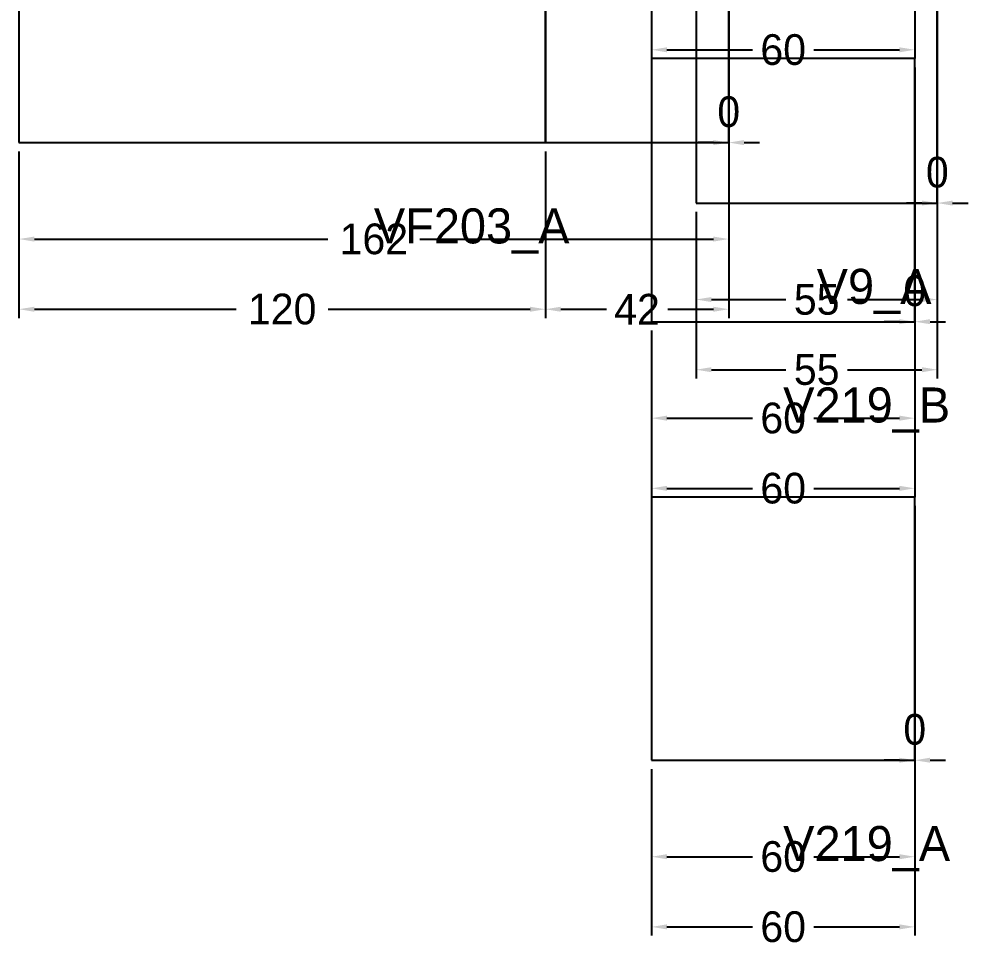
# Model space of a CAD drawing. Header units: metres. Extents: x 946 to 6411, y 1397 to 3666.
# Drawn here: x 1369.4 to 1585.7, y 1635 to 1846.6 of the extents above; entities that cross this region are included whole.
import ezdxf

# ---------------------------------------------------------------- set-up
doc = ezdxf.new("R2010")
doc.units = ezdxf.units.M
doc.layers.add('COTA', color=3, linetype='Continuous')
doc.dimstyles.new('COTA_VIG', dxfattribs={"dimtxt": 7, "dimasz": 3.5, "dimexe": 2, "dimexo": 2, "dimgap": 1.5, "dimtad": 1, "dimdec": 1, "dimcen": 2.5, "dimclrd": 3, "dimclre": 3, "dimclrt": 3, "dimazin": 3, "dimtfac": 1, "dimtmove": 0, "dimatfit": 3})

# ---------------------------------------------------------------- blocks, each defined once
blk = doc.blocks.new('_CLOSEDFILLED')
at = {"color": 0, "linetype": 'BYBLOCK'}
blk.add_solid([(-1, 0.164), (0, 0), (-1, -0.164)], dxfattribs=at)
blk = doc.blocks.new('*D109')
at = {"color": 3}
for p, q in [((1523.73, 1802.66), (1523.73, 1780.66)), ((1578.73, 1802.66), (1578.73, 1780.66)), ((1527.23, 1782.66), (1544.23, 1782.66)), ((1558.23, 1782.66), (1575.23, 1782.66))]:
    blk.add_line(p, q, dxfattribs=at)
at = {"layer": 'Defpoints'}
for p in [(1523.73, 1804.66), (1578.73, 1804.66), (1523.73, 1782.66)]:
    blk.add_point(p, dxfattribs=at)
at = {"layer": 'COTA', "color": 3, "xscale": 3.5, "yscale": 3.5, "rotation": 180}
blk.add_blockref('_CLOSEDFILLED', (1523.73, 1782.66), dxfattribs=at)
at = {"layer": 'COTA', "color": 3, "xscale": 3.5, "yscale": 3.5}
blk.add_blockref('_CLOSEDFILLED', (1578.73, 1782.66), dxfattribs=at)
at = {"layer": 'COTA', "color": 3, "insert": (1551.23, 1782.66), "char_height": 7, "attachment_point": 5}
blk.add_mtext('55', dxfattribs=at)
blk = doc.blocks.new('*D110')
at = {"color": 3}
for p, q in [((1523.73, 1802.66), (1523.73, 1764.66)), ((1578.73, 1802.66), (1578.73, 1764.66)), ((1527.23, 1766.66), (1544.23, 1766.66)), ((1558.23, 1766.66), (1575.23, 1766.66))]:
    blk.add_line(p, q, dxfattribs=at)
at = {"layer": 'Defpoints'}
for p in [(1523.73, 1804.66), (1578.73, 1804.66), (1523.73, 1766.66)]:
    blk.add_point(p, dxfattribs=at)
at = {"layer": 'COTA', "color": 3, "xscale": 3.5, "yscale": 3.5, "rotation": 180}
blk.add_blockref('_CLOSEDFILLED', (1523.73, 1766.66), dxfattribs=at)
at = {"layer": 'COTA', "color": 3, "xscale": 3.5, "yscale": 3.5}
blk.add_blockref('_CLOSEDFILLED', (1578.73, 1766.66), dxfattribs=at)
at = {"layer": 'COTA', "color": 3, "insert": (1551.23, 1766.66), "char_height": 7, "attachment_point": 5}
blk.add_mtext('55', dxfattribs=at)
blk = doc.blocks.new('*D826')
at = {"color": 3}
for p, q in [((1369.38, 1816.45), (1369.38, 1794.45)), ((1531.18, 1816.45), (1531.18, 1794.45)), ((1372.88, 1796.45), (1439.78, 1796.45)), ((1460.78, 1796.45), (1527.68, 1796.45))]:
    blk.add_line(p, q, dxfattribs=at)
at = {"layer": 'Defpoints'}
for p in [(1369.38, 1818.45), (1531.18, 1818.45), (1369.38, 1796.45)]:
    blk.add_point(p, dxfattribs=at)
at = {"layer": 'COTA', "color": 3, "xscale": 3.5, "yscale": 3.5, "rotation": 180}
blk.add_blockref('_CLOSEDFILLED', (1369.38, 1796.45), dxfattribs=at)
at = {"layer": 'COTA', "color": 3, "xscale": 3.5, "yscale": 3.5}
blk.add_blockref('_CLOSEDFILLED', (1531.18, 1796.45), dxfattribs=at)
at = {"layer": 'COTA', "color": 3, "insert": (1450.28, 1796.45), "char_height": 7, "attachment_point": 5}
blk.add_mtext('162', dxfattribs=at)
blk = doc.blocks.new('*D827')
at = {"color": 3}
for p, q in [((1369.38, 1816.45), (1369.38, 1778.45)), ((1489.38, 1816.45), (1489.38, 1778.45)), ((1372.88, 1780.45), (1418.88, 1780.45)), ((1439.88, 1780.45), (1485.88, 1780.45))]:
    blk.add_line(p, q, dxfattribs=at)
at = {"layer": 'Defpoints'}
for p in [(1369.38, 1818.45), (1489.38, 1818.45), (1369.38, 1780.45)]:
    blk.add_point(p, dxfattribs=at)
at = {"layer": 'COTA', "color": 3, "xscale": 3.5, "yscale": 3.5, "rotation": 180}
blk.add_blockref('_CLOSEDFILLED', (1369.38, 1780.45), dxfattribs=at)
at = {"layer": 'COTA', "color": 3, "xscale": 3.5, "yscale": 3.5}
blk.add_blockref('_CLOSEDFILLED', (1489.38, 1780.45), dxfattribs=at)
at = {"layer": 'COTA', "color": 3, "insert": (1429.38, 1780.45), "char_height": 7, "attachment_point": 5}
blk.add_mtext('120', dxfattribs=at)
blk = doc.blocks.new('*D828')
at = {"color": 3}
for p, q in [((1489.38, 1816.45), (1489.38, 1778.45)), ((1531.18, 1816.45), (1531.18, 1778.45)), ((1492.88, 1780.45), (1503.28, 1780.45)), ((1517.28, 1780.45), (1527.68, 1780.45))]:
    blk.add_line(p, q, dxfattribs=at)
at = {"layer": 'Defpoints'}
for p in [(1489.38, 1818.45), (1531.18, 1818.45), (1489.38, 1780.45)]:
    blk.add_point(p, dxfattribs=at)
at = {"layer": 'COTA', "color": 3, "xscale": 3.5, "yscale": 3.5, "rotation": 180}
blk.add_blockref('_CLOSEDFILLED', (1489.38, 1780.45), dxfattribs=at)
at = {"layer": 'COTA', "color": 3, "xscale": 3.5, "yscale": 3.5}
blk.add_blockref('_CLOSEDFILLED', (1531.18, 1780.45), dxfattribs=at)
at = {"layer": 'COTA', "color": 3, "insert": (1510.28, 1780.45), "char_height": 7, "attachment_point": 5}
blk.add_mtext('42', dxfattribs=at)
blk = doc.blocks.new('*D997')
at = {"color": 3}
for p, q in [((1513.59, 1675.61), (1513.59, 1653.61)), ((1573.59, 1675.61), (1573.59, 1653.61)), ((1517.09, 1655.61), (1536.59, 1655.61)), ((1550.59, 1655.61), (1570.09, 1655.61))]:
    blk.add_line(p, q, dxfattribs=at)
at = {"layer": 'Defpoints'}
for p in [(1513.59, 1677.61), (1573.59, 1677.61), (1513.59, 1655.61)]:
    blk.add_point(p, dxfattribs=at)
at = {"layer": 'COTA', "color": 3, "xscale": 3.5, "yscale": 3.5, "rotation": 180}
blk.add_blockref('_CLOSEDFILLED', (1513.59, 1655.61), dxfattribs=at)
at = {"layer": 'COTA', "color": 3, "xscale": 3.5, "yscale": 3.5}
blk.add_blockref('_CLOSEDFILLED', (1573.59, 1655.61), dxfattribs=at)
at = {"layer": 'COTA', "color": 3, "insert": (1543.59, 1655.61), "char_height": 7, "attachment_point": 5}
blk.add_mtext('60', dxfattribs=at)
blk = doc.blocks.new('*D998')
at = {"color": 3}
for p, q in [((1513.59, 1675.61), (1513.59, 1637.61)), ((1573.59, 1675.61), (1573.59, 1637.61)), ((1517.09, 1639.61), (1536.59, 1639.61)), ((1550.59, 1639.61), (1570.09, 1639.61))]:
    blk.add_line(p, q, dxfattribs=at)
at = {"layer": 'Defpoints'}
for p in [(1513.59, 1677.61), (1573.59, 1677.61), (1513.59, 1639.61)]:
    blk.add_point(p, dxfattribs=at)
at = {"layer": 'COTA', "color": 3, "xscale": 3.5, "yscale": 3.5, "rotation": 180}
blk.add_blockref('_CLOSEDFILLED', (1513.59, 1639.61), dxfattribs=at)
at = {"layer": 'COTA', "color": 3, "xscale": 3.5, "yscale": 3.5}
blk.add_blockref('_CLOSEDFILLED', (1573.59, 1639.61), dxfattribs=at)
at = {"layer": 'COTA', "color": 3, "insert": (1543.59, 1639.61), "char_height": 7, "attachment_point": 5}
blk.add_mtext('60', dxfattribs=at)
blk = doc.blocks.new('*D1000')
at = {"color": 3}
for p, q in [((1513.59, 1775.61), (1513.59, 1753.61)), ((1573.59, 1775.61), (1573.59, 1753.61)), ((1517.09, 1755.61), (1536.59, 1755.61)), ((1550.59, 1755.61), (1570.09, 1755.61))]:
    blk.add_line(p, q, dxfattribs=at)
at = {"layer": 'Defpoints'}
for p in [(1513.59, 1777.61), (1573.59, 1777.61), (1513.59, 1755.61)]:
    blk.add_point(p, dxfattribs=at)
at = {"layer": 'COTA', "color": 3, "xscale": 3.5, "yscale": 3.5, "rotation": 180}
blk.add_blockref('_CLOSEDFILLED', (1513.59, 1755.61), dxfattribs=at)
at = {"layer": 'COTA', "color": 3, "xscale": 3.5, "yscale": 3.5}
blk.add_blockref('_CLOSEDFILLED', (1573.59, 1755.61), dxfattribs=at)
at = {"layer": 'COTA', "color": 3, "insert": (1543.59, 1755.61), "char_height": 7, "attachment_point": 5}
blk.add_mtext('60', dxfattribs=at)
blk = doc.blocks.new('*D1001')
at = {"color": 3}
for p, q in [((1513.59, 1775.61), (1513.59, 1737.61)), ((1573.59, 1775.61), (1573.59, 1737.61)), ((1517.09, 1739.61), (1536.59, 1739.61)), ((1550.59, 1739.61), (1570.09, 1739.61))]:
    blk.add_line(p, q, dxfattribs=at)
at = {"layer": 'Defpoints'}
for p in [(1513.59, 1777.61), (1573.59, 1777.61), (1513.59, 1739.61)]:
    blk.add_point(p, dxfattribs=at)
at = {"layer": 'COTA', "color": 3, "xscale": 3.5, "yscale": 3.5, "rotation": 180}
blk.add_blockref('_CLOSEDFILLED', (1513.59, 1739.61), dxfattribs=at)
at = {"layer": 'COTA', "color": 3, "xscale": 3.5, "yscale": 3.5}
blk.add_blockref('_CLOSEDFILLED', (1573.59, 1739.61), dxfattribs=at)
at = {"layer": 'COTA', "color": 3, "insert": (1543.59, 1739.61), "char_height": 7, "attachment_point": 5}
blk.add_mtext('60', dxfattribs=at)
blk = doc.blocks.new('*D1004')
at = {"color": 3}
for p, q in [((1513.59, 1875.61), (1513.59, 1837.61)), ((1573.59, 1875.61), (1573.59, 1837.61)), ((1517.09, 1839.61), (1536.59, 1839.61)), ((1550.59, 1839.61), (1570.09, 1839.61))]:
    blk.add_line(p, q, dxfattribs=at)
at = {"layer": 'Defpoints'}
for p in [(1513.59, 1877.61), (1573.59, 1877.61), (1513.59, 1839.61)]:
    blk.add_point(p, dxfattribs=at)
at = {"layer": 'COTA', "color": 3, "xscale": 3.5, "yscale": 3.5, "rotation": 180}
blk.add_blockref('_CLOSEDFILLED', (1513.59, 1839.61), dxfattribs=at)
at = {"layer": 'COTA', "color": 3, "xscale": 3.5, "yscale": 3.5}
blk.add_blockref('_CLOSEDFILLED', (1573.59, 1839.61), dxfattribs=at)
at = {"layer": 'COTA', "color": 3, "insert": (1543.59, 1839.61), "char_height": 7, "attachment_point": 5}
blk.add_mtext('60', dxfattribs=at)

msp = doc.modelspace()

# ---------------------------------------------------------------- linework, layer by layer
at = {"layer": 'Paineis'}
for points in [[(1369.38, 1818.45), (1489.38, 1818.45), (1489.38, 1873.45), (1369.38, 1873.45)], [(1489.38, 1818.45), (1531.18, 1818.45), (1531.18, 1873.45), (1489.38, 1873.45)], [(1523.73, 1804.66), (1578.73, 1804.66), (1578.73, 1859.66), (1523.73, 1859.66)], [(1513.59, 1777.61), (1573.59, 1777.61), (1573.59, 1837.61), (1513.59, 1837.61)], [(1513.59, 1677.61), (1573.59, 1677.61), (1573.59, 1737.61), (1513.59, 1737.61)]]:
    msp.add_lwpolyline(points, close=True, dxfattribs=at)

# ---------------------------------------------------------------- texts
at = {"layer": 'Texto Secao', "char_height": 8, "attachment_point": 1}
for s, insert in [('VF203_A', (1450.28, 1803.45)), ('V9_A', (1551.23, 1789.66)), ('V219_B', (1543.59, 1762.61)), ('V219_A', (1543.59, 1662.61))]:
    msp.add_mtext(s, dxfattribs=dict(at, insert=insert))

# ---------------------------------------------------------------- dimensions: what is measured, and where the dimension line sits
at = {"layer": 'COTA'}
for base, p1, p2, picture, middle in [((1513.59, 1839.61), (1513.59, 1877.61), (1573.59, 1877.61), '*D1004', (1543.59, 1839.61)), ((1369.38, 1796.45), (1369.38, 1818.45), (1531.18, 1818.45), '*D826', (1450.28, 1796.45)), ((1369.38, 1780.45), (1369.38, 1818.45), (1489.38, 1818.45), '*D827', (1429.38, 1780.45)), ((1489.38, 1780.45), (1489.38, 1818.45), (1531.18, 1818.45), '*D828', (1510.28, 1780.45)), ((1523.73, 1782.66), (1523.73, 1804.66), (1578.73, 1804.66), '*D109', (1551.23, 1782.66)), ((1523.73, 1766.66), (1523.73, 1804.66), (1578.73, 1804.66), '*D110', (1551.23, 1766.66)), ((1513.59, 1755.61), (1513.59, 1777.61), (1573.59, 1777.61), '*D1000', (1543.59, 1755.61)), ((1513.59, 1739.61), (1513.59, 1777.61), (1573.59, 1777.61), '*D1001', (1543.59, 1739.61)), ((1513.59, 1655.61), (1513.59, 1677.61), (1573.59, 1677.61), '*D997', (1543.59, 1655.61)), ((1513.59, 1639.61), (1513.59, 1677.61), (1573.59, 1677.61), '*D998', (1543.59, 1639.61))]:
    dim = msp.add_linear_dim(base=base, p1=p1, p2=p2, dimstyle='COTA_VIG', dxfattribs=at)
    dim.commit()
    dim.dimension.update_dxf_attribs({"geometry": picture, "text_midpoint": middle})
for base, p1, p2 in [((1531.18, 1818.45), (1531.18, 1818.45), (1531.18, 1873.45)), ((1578.73, 1804.66), (1578.73, 1804.66), (1578.73, 1859.66)), ((1573.59, 1777.61), (1573.59, 1777.61), (1573.59, 1837.61)), ((1573.59, 1677.61), (1573.59, 1677.61), (1573.59, 1737.61))]:
    msp.add_linear_dim(base=base, p1=p1, p2=p2, dimstyle='COTA_VIG', dxfattribs=at).render()

doc.saveas('drawing.dxf')
